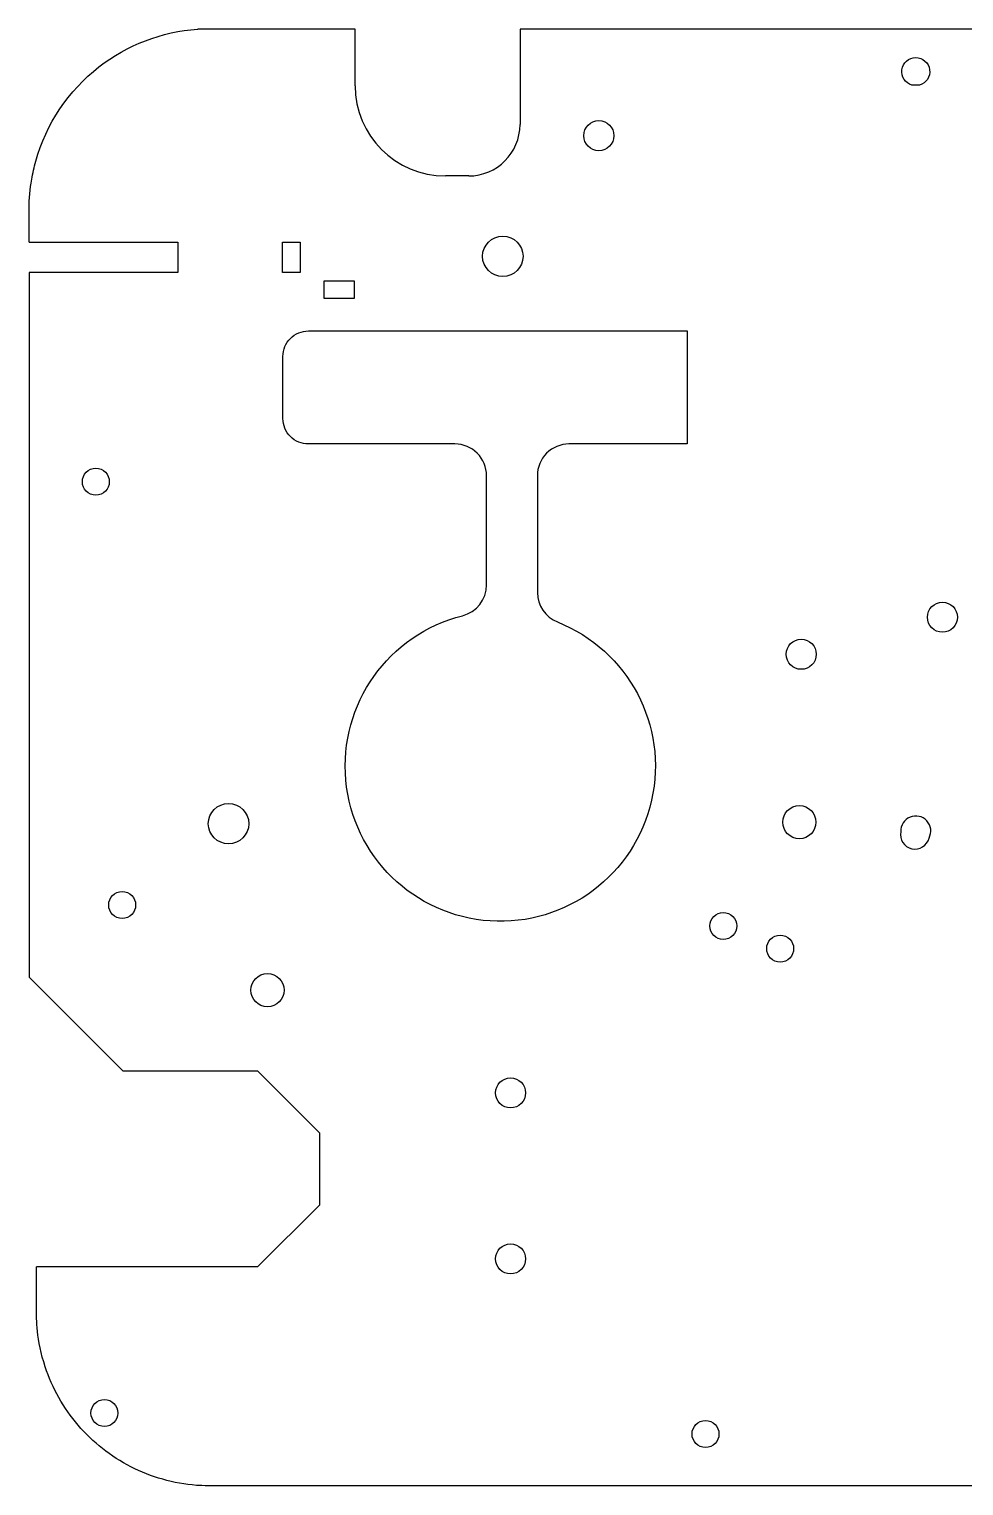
# Model space of a CAD drawing. Header units: millimetres. Extents: x -118 to 119, y -70 to 71.
# Drawn here: x -118.4 to -28.3, y -69.9 to 70.5 of the extents above; entities that cross this region are included whole.
import ezdxf

# ---------------------------------------------------------------- set-up
doc = ezdxf.new("R2010")
doc.units = ezdxf.units.MM
doc.layers.add('CUTOUTS', color=1, linetype='CONTINUOUS')
doc.layers.add('PERIMETER', color=5, linetype='CONTINUOUS')

msp = doc.modelspace()

# ---------------------------------------------------------------- linework, layer by layer
at = {"layer": 'CUTOUTS'}
for points in [[(-32.56, 65.14), (-33.29, 65.14, -7.28011)], [(-69.42, 27.5), (-69.42, 16.23, 0.3075), (-67.49, 13.4, -6.374203), (-76.63, 14, 0.344158), (-74.32, 16.96), (-74.32, 27.5, 0.414214), (-77.37, 30.55), (-91.5, 30.55, -0.414214), (-93.95, 33), (-93.95, 39, -0.414214), (-91.5, 41.45), (-54.97, 41.45), (-54.97, 30.55), (-66.37, 30.55, 0.414214)], [(-31.64, -7.43, 1.306643), (-34.37, -6.82, 0.977542)]]:
    msp.add_lwpolyline(points, format="xyb", close=True, dxfattribs=at)
for points in [[(-92.29, 47.09), (-93.99, 47.09), (-93.99, 49.99), (-92.29, 49.99)], [(-89.99, 44.59), (-89.99, 46.29), (-87.09, 46.29), (-87.09, 44.59)]]:
    msp.add_lwpolyline(points, close=True, dxfattribs=at)
for centre, radius in [((-63.49, 60.27), 1.45), ((-72.75, 48.64), 1.95), ((-112, 26.91), 1.3), ((-30.35, 13.85), 1.45), ((-43.97, 10.28), 1.45), ((-99.2, -6.05), 1.95), ((-44.15, -5.9), 1.6), ((-109.46, -13.89), 1.3), ((-51.49, -15.91), 1.3), ((-46, -18.09), 1.3), ((-95.45, -22.1), 1.6), ((-72, -32), 1.45), ((-72, -48), 1.45), ((-111.17, -62.86), 1.3), ((-53.2, -64.88), 1.3)]:
    msp.add_circle(centre, radius, dxfattribs=at)
at = {"layer": 'PERIMETER'}
for p, q in [((-86.99, 70.54), (-102.16, 70.54)), ((-86.99, 65.09), (-86.99, 70.54)), ((-71.09, 70.54), (-71.09, 61.34)), ((102.16, 70.54), (-71.09, 70.54)), ((-76.04, 56.39), (-78.29, 56.39)), ((-118.43, 49.99), (-104.09, 49.99)), ((-104.09, 49.99), (-104.09, 47.09)), ((-118.43, 47.09), (-118.43, -20.85)), ((-104.09, 47.09), (-118.43, 47.09)), ((-118.43, -20.85), (-109.4, -29.88)), ((-109.4, -29.88), (-96.4, -29.88)), ((-96.4, -29.88), (-90.43, -35.85)), ((-90.43, -35.85), (-90.43, -42.81)), ((-90.43, -42.81), (-96.4, -48.78)), ((-96.4, -48.78), (-117.73, -48.78))]:
    msp.add_line(p, q, dxfattribs=at)
for centre, radius, start, end in [((-78.29, 65.09), 8.7, 180, 270), ((-76.04, 61.34), 4.95, -90, 0)]:
    msp.add_arc(centre, radius, start, end, dxfattribs=at)
for points, knots in [([(-118.43, 49.99), (-118.43, 50), (-118.43, 50.02), (-118.43, 50.04), (-118.43, 51.11), (-118.43, 51.99), (-118.43, 52.68), (-118.43, 52.84), (-118.43, 52.99), (-118.43, 53.13), (-118.43, 54.33), (-118.36, 55.07), (-118.18, 56.07), (-118.09, 56.62), (-117.95, 57.24), (-117.79, 57.82), (-116.8, 61.39), (-114.63, 64.62), (-111.7, 66.9), (-108.97, 69.03), (-105.62, 70.3), (-102.18, 70.54), (-102.18, 70.54), (-102.17, 70.54), (-102.17, 70.54), (-102.17, 70.54), (-102.16, 70.54), (-102.16, 70.54)], [60.301455, 60.301455, 60.301455, 60.301455, 60.312744, 60.312744, 60.312744, 61.037934, 61.037934, 61.037934, 61.202227, 61.202227, 61.202227, 62.548143, 62.548143, 62.548143, 63.279414, 63.279414, 63.279414, 67.773902, 67.773902, 67.773902, 71.969555, 71.969555, 71.969555, 71.975176, 71.975176, 71.975176, 71.975866, 71.975866, 71.975866, 71.975866]), ([(25.05, -69.88), (25.03, -69.88), (25.02, -69.88), (25, -69.88), (-15.87, -69.88), (-56.75, -69.88), (-97.62, -69.88), (-101.15, -69.88), (-101.64, -69.88), (-102.29, -69.83), (-104.5, -69.66), (-106.65, -69.05), (-108.62, -68.04), (-110.55, -67.05), (-112.28, -65.69), (-113.7, -64.03), (-115.12, -62.38), (-116.2, -60.47), (-116.88, -58.4), (-117.73, -55.83), (-117.73, -53.75), (-117.73, -52.89), (-117.73, -51.54), (-117.73, -50.18), (-117.73, -48.83), (-117.73, -48.81), (-117.73, -48.8), (-117.73, -48.78)], [-0.005, -0.005, -0.005, -0.005, 0, 0, 0, 12.262004, 12.262004, 12.262004, 13.319741, 13.319741, 13.319741, 16.897002, 16.897002, 16.897002, 20.41849, 20.41849, 20.41849, 23.940267, 23.940267, 23.940267, 28.308431, 28.308431, 28.308431, 35.181467, 35.181467, 35.181467, 35.266104, 35.266104, 35.266104, 35.266104])]:
    msp.add_open_spline(points, degree=3, knots=knots, dxfattribs=at)

doc.saveas('drawing.dxf')
